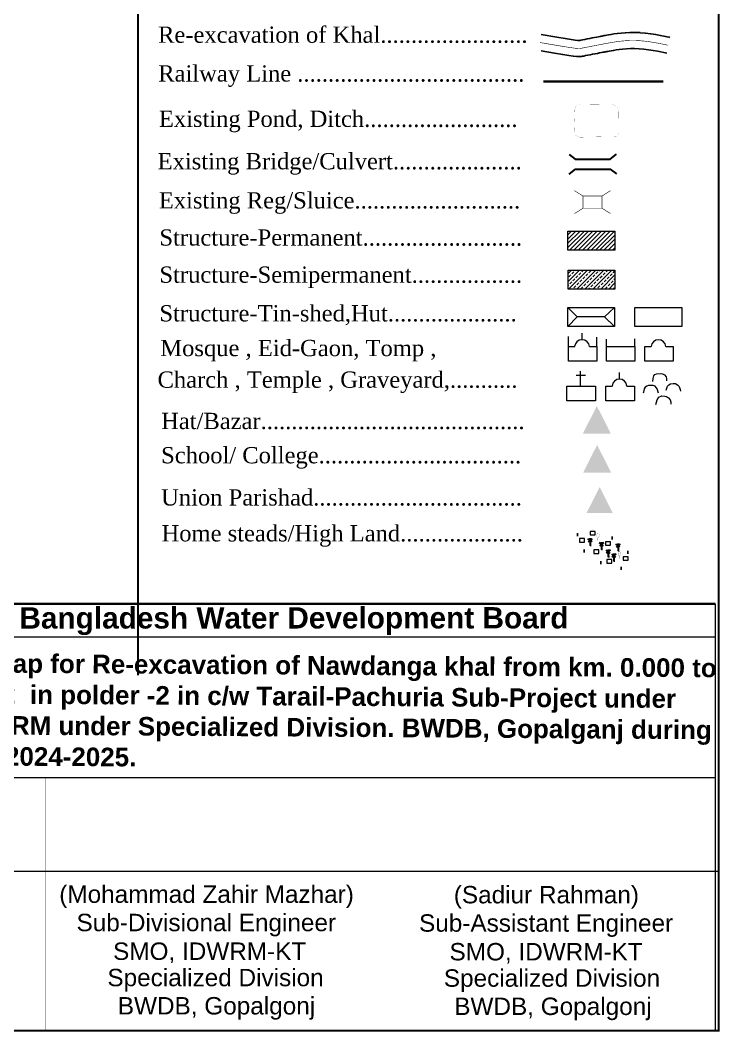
# Model space of a CAD drawing. Header units: millimetres. Extents: x 103 to 31349, y -116980 to -48.
# Drawn here: x 30709 to 31349, y -116980 to -116055 of the extents above; entities that cross this region are included whole.
import ezdxf
from ezdxf.enums import TextEntityAlignment as Align

# ---------------------------------------------------------------- set-up
doc = ezdxf.new("R2010")
doc.units = ezdxf.units.MM
doc.header["$MEASUREMENT"] = 0
for name, pattern in [('CENTERX2', [4, 2.5, -0.5, 0.5, -0.5]), ('DOT2', [0.125, 0, -0.125]), ('PHANTOM2', [1.25, 0.625, -0.125, 0.125, -0.125, 0.125, -0.125])]:
    doc.linetypes.add(name, pattern=pattern)
for name, color, linetype, lineweight in [('Bazar', 97, 'Continuous', 15), ('Bridge or Culvert', 7, 'Continuous', 25), ('Church', 170, 'Continuous', 9), ('Eid-Gah', 170, 'Continuous', 9), ('Existing Str', 7, 'PHANTOM2', 35), ('FRAM', 7, 'Continuous', 50), ('Graveyard', 40, 'Continuous', 9), ('HOUSE', 144, 'Continuous', 18), ('Mosque', 170, 'Continuous', 9), ('OUTLINE', 7, 'Continuous', 15), ('PL', 7, 'Continuous', 15), ('Pond or Ditch', 7, 'Continuous', 9), ('Rail Line', 14, 'TRACKS', 35), ('Temple', 170, 'Continuous', 9), ('Tomb', 170, 'Continuous', 9), ('Union', 7, 'Continuous', 15)]:
    doc.layers.add(name, color=color, linetype=linetype, lineweight=lineweight)
for name, color, linetype in [('boundary', 7, 'Continuous'), ('Home Stead', 151, 'Continuous'), ('Khal', 4, 'Continuous'), ('TEXT', 5, 'Continuous'), ('Trees', 77, 'Continuous')]:
    doc.layers.add(name, color=color, linetype=linetype)
doc.styles.add('AR', font='arial.ttf', dxfattribs={"height": 450})
doc.styles.add('b', font='times.ttf')
doc.styles.add('sum', font='arialbd.ttf')
doc.linetypes.add('TRACKS', pattern='A,0.15,[130,ltypeshp.shx,S=0.25,R=0,X=0,Y=0],0.15', length=0.3)

# ---------------------------------------------------------------- blocks, each defined once
blk = doc.blocks.new('A$C01DB3217')
at = {"layer": 'Trees', "color": 1, "lineweight": 30}
blk.add_lwpolyline([(0, 0.0028), (0, -0.0071), (0.0015, -0.0071)], dxfattribs=at)
for centre, start, end in [((-0.012, -0.0154), 41.2491, 62.6782), ((0.012, -0.0154), 117.3218, 138.7509)]:
    blk.add_arc(centre, 0.0195, start, end, dxfattribs=at)
blk = doc.blocks.new('A$C7FEE66E4')
at = {"layer": 'Trees', "linetype": 'Continuous', "const_width": 0.000142}
blk.add_lwpolyline([(0, 0, 0.606435), (0, 0.0049, 0.606435)], format="xyb", close=True, dxfattribs=at)
at = {"layer": 'Trees', "linetype": 'Continuous', "const_width": 0.000252}
for points in [[(0, 0), (0, -0.0029)], [(0, -0.0029), (0.0017, -0.0029)]]:
    blk.add_lwpolyline(points, dxfattribs=at)

msp = doc.modelspace()

# ---------------------------------------------------------------- hatches: boundary and pattern name
at = {"layer": 'Bazar'}
for color, points in [(256, [(31236.2, -116407.77), (31223.3, -116433.23), (31249.1, -116433.23)]), (5, [(31236.46, -116443.41), (31223.56, -116468.87), (31249.36, -116468.87)])]:
    msp.add_hatch(color=color, dxfattribs=at).paths.add_polyline_path(points)
at = {"layer": 'HOUSE'}
h = msp.add_hatch(dxfattribs=at)
h.set_pattern_fill('ANSI31', color=256, scale=22.175192, style=0)
h.set_pattern_definition([(45, (-2535393.9327, -9036569.728), (-1.9600285976, 1.9600285976), [])])
h.paths.add_polyline_path([(31252.57, -116265.25), (31252.57, -116247.87), (31209.7, -116247.87), (31209.7, -116265.25)])
h = msp.add_hatch(dxfattribs=at)
h.set_pattern_fill('ANSI33', color=256, scale=20.789243)
h.set_pattern_definition([(45, (-2567057.8455, -9223493.318), (-3.6750536205, 3.6750536205), []), (45, (-2567054.1704, -9223493.318), (-3.6750536205, 3.6750536205), [2.5986553363, -1.2993276681])])
h.paths.add_polyline_path([(31252.76, -116283.49), (31209.9, -116283.49), (31209.9, -116300.87), (31252.76, -116300.87)])
at = {"layer": 'Union'}
msp.add_hatch(color=0, dxfattribs=at).paths.add_polyline_path([(31238.74, -116482), (31226.7, -116505.76), (31250.79, -116505.76)])

# ---------------------------------------------------------------- linework, layer by layer
at = {"layer": 'boundary', "color": 0}
for points, const_width in [([(29287.27, -115510.5), (31347.69, -115510.5), (31347.69, -116979.22), (29287.27, -116979.22), (29287.27, -115510.5)], 1.88), ([(30816.47, -116654.07), (30816.47, -115510.5)], 1.71)]:
    msp.add_lwpolyline(points, dxfattribs=dict(at, const_width=const_width))
at = {"layer": 'Bridge or Culvert', "color": 7, "linetype": 'Continuous', "lineweight": 30}
for points in [[(31210.8, -116177.7), (31216.47, -116182.02), (31248.4, -116181.91), (31254.04, -116177.45)], [(31210.87, -116195.63), (31216.51, -116191.27), (31248.44, -116191.15), (31254.11, -116195.57)]]:
    msp.add_lwpolyline(points, dxfattribs=at)
at = {"layer": 'Church', "linetype": 'Continuous'}
for points in [[(31225.83, -116379.79), (31217.12, -116379.79)], [(31225.83, -116379.79), (31217.12, -116379.79)], [(31221.2, -116389.53), (31221.2, -116375.99)], [(31221.2, -116389.53), (31221.2, -116375.99)]]:
    msp.add_lwpolyline(points, dxfattribs=at)
msp.add_lwpolyline([(31208.83, -116403.02), (31208.83, -116389.53), (31234.84, -116389.53), (31234.84, -116403.02), (31224.23, -116403.02), (31224.23, -116403.02), (31224.23, -116403.02), (31224.23, -116403.02), (31208.83, -116403.02)], close=True, dxfattribs=at)
msp.add_lwpolyline([(31208.83, -116403.02), (31208.83, -116389.53), (31234.84, -116389.53), (31234.84, -116403.02), (31224.23, -116403.02), (31224.23, -116403.02), (31224.23, -116403.02), (31224.23, -116403.02), (31208.83, -116403.02)], close=True, dxfattribs=at)
at = {"layer": 'Eid-Gah', "linetype": 'Continuous'}
for p, q in [((31244.99, -116353.44), (31244.99, -116346.7)), ((31244.99, -116353.44), (31244.99, -116346.7)), ((31271, -116353.44), (31271, -116346.25)), ((31271, -116353.44), (31271, -116346.25))]:
    msp.add_line(p, q, dxfattribs=at)
msp.add_lwpolyline([(31244.99, -116366.93), (31244.99, -116353.44), (31271, -116353.44), (31271, -116366.93), (31256.61, -116366.93), (31256.61, -116366.93), (31256.61, -116366.93), (31256.61, -116366.93), (31244.99, -116366.93)], close=True, dxfattribs=at)
msp.add_lwpolyline([(31244.99, -116366.93), (31244.99, -116353.44), (31271, -116353.44), (31271, -116366.93), (31256.61, -116366.93), (31256.61, -116366.93), (31256.61, -116366.93), (31256.61, -116366.93), (31244.99, -116366.93)], close=True, dxfattribs=at)
at = {"layer": 'Existing Str', "linetype": 'Continuous', "const_width": 0.515}
for points in [[(31215.63, -116210.82), (31223.56, -116215.78), (31240.81, -116215.78), (31248.74, -116210.82)], [(31223.56, -116226.89), (31223.56, -116215.78)], [(31240.81, -116226.89), (31240.81, -116215.78)], [(31215.63, -116231.85), (31223.56, -116226.89), (31240.81, -116226.89), (31248.74, -116231.85)]]:
    msp.add_lwpolyline(points, dxfattribs=at)
at = {"layer": 'FRAM', "linetype": 'Continuous', "const_width": 2.08}
msp.add_lwpolyline([(30413.05, -116588.67), (31344.55, -116588.67), (31344.55, -116588.67)], dxfattribs=at)
at = {"layer": 'Graveyard'}
for points in [[(31287.3, -116385.38), (31287.75, -116382.71), (31288.19, -116380.33), (31289.23, -116379), (31290.87, -116378.26), (31294.13, -116378.11), (31296.21, -116378.41), (31297.99, -116379.44), (31299.48, -116381.08), (31299.78, -116382.86), (31299.92, -116384.78)], [(31287.3, -116385.38), (31287.75, -116382.71), (31288.19, -116380.33), (31289.23, -116379), (31290.87, -116378.26), (31294.13, -116378.11), (31296.21, -116378.41), (31297.99, -116379.44), (31299.48, -116381.08), (31299.78, -116382.86), (31299.92, -116384.78)], [(31292.65, -116396.05), (31291.46, -116392.2), (31289.53, -116389.68), (31287.6, -116389.08), (31285.82, -116388.94), (31283.29, -116389.08), (31281.81, -116389.53), (31280.47, -116390.57), (31279.43, -116392.2), (31278.98, -116395.02), (31278.69, -116396.05)], [(31292.65, -116396.05), (31291.46, -116392.2), (31289.53, -116389.68), (31287.6, -116389.08), (31285.82, -116388.94), (31283.29, -116389.08), (31281.81, -116389.53), (31280.47, -116390.57), (31279.43, -116392.2), (31278.98, -116395.02), (31278.69, -116396.05)], [(31299.48, -116393.39), (31300.82, -116389.68), (31302, -116388.49), (31303.49, -116387.45), (31306.01, -116387.16), (31308.24, -116387.3), (31310.17, -116388.64), (31311.36, -116390.12), (31312.4, -116392.64), (31312.84, -116394.13)], [(31299.48, -116393.39), (31300.82, -116389.68), (31302, -116388.49), (31303.49, -116387.45), (31306.01, -116387.16), (31308.24, -116387.3), (31310.17, -116388.64), (31311.36, -116390.12), (31312.4, -116392.64), (31312.84, -116394.13)], [(31290.27, -116406.29), (31291.31, -116402.28), (31292.94, -116399.76), (31295.77, -116398.58), (31298.29, -116398.72), (31299.78, -116399.02), (31301.85, -116400.36), (31303.34, -116402.14), (31303.93, -116404.36), (31303.93, -116406.14)], [(31290.27, -116406.29), (31291.31, -116402.28), (31292.94, -116399.76), (31295.77, -116398.58), (31298.29, -116398.72), (31299.78, -116399.02), (31301.85, -116400.36), (31303.34, -116402.14), (31303.93, -116404.36), (31303.93, -116406.14)]]:
    msp.add_lwpolyline(points, dxfattribs=at)
at = {"layer": 'Home Stead', "color": 7, "linetype": 'DOT2', "lineweight": 50, "ltscale": 159.474072, "flags": 128}
msp.add_lwpolyline([(31218.34, -116525.33), (31215.05, -116530.39), (31218.75, -116536.54), (31223.71, -116539.62), (31227.89, -116543.03), (31231.47, -116546.75), (31235.37, -116547.46), (31237.79, -116547.56), (31241.24, -116553.01), (31246.78, -116555.21), (31255.95, -116556.5), (31264.3, -116554.83), (31266.65, -116547.63), (31263.74, -116538.93), (31259.75, -116534.58), (31253.6, -116531.18), (31242.57, -116522.39), (31229.16, -116520.16), (31223.99, -116523.69), (31218.34, -116525.33)], dxfattribs=at)
at = {"layer": 'HOUSE'}
for points in [[(31209.7, -116247.87), (31252.57, -116247.87), (31252.57, -116265.25), (31209.7, -116265.25)], [(31209.7, -116247.87), (31252.57, -116247.87), (31252.57, -116265.25), (31209.7, -116265.25)], [(31209.9, -116283.49), (31252.76, -116283.49), (31252.76, -116300.87), (31209.9, -116300.87)], [(31209.9, -116283.49), (31252.76, -116283.49), (31252.76, -116300.87), (31209.9, -116300.87)]]:
    msp.add_lwpolyline(points, close=True, dxfattribs=at)
at = {"layer": 'HOUSE', "linetype": 'Continuous'}
for points in [[(31209.58, -116317.84), (31252.44, -116317.84), (31252.44, -116335.21), (31209.58, -116335.21)], [(31209.58, -116317.84), (31252.44, -116317.84), (31252.44, -116335.21), (31209.58, -116335.21)], [(31270.92, -116317.84), (31313.79, -116317.84), (31313.79, -116335.21), (31270.92, -116335.21)], [(31270.92, -116317.84), (31313.79, -116317.84), (31313.79, -116335.21), (31270.92, -116335.21)]]:
    msp.add_lwpolyline(points, close=True, dxfattribs=at)
for points in [[(31252.44, -116317.84), (31243.23, -116326.13), (31218.2, -116326.13), (31209.58, -116317.84)], [(31252.44, -116317.84), (31243.23, -116326.13), (31218.2, -116326.13), (31209.58, -116317.84)], [(31218.2, -116326.13), (31209.58, -116335.21)], [(31218.2, -116326.13), (31209.58, -116335.21)], [(31243.23, -116326.13), (31252.44, -116335.21)], [(31243.23, -116326.13), (31252.44, -116335.21)]]:
    msp.add_lwpolyline(points, dxfattribs=at)
at = {"layer": 'HOUSE'}
for points in [[(31229.98, -116525.79), (31234.61, -116525.79), (31234.61, -116522.55), (31229.98, -116522.55), (31229.98, -116525.79)], [(31220.31, -116532.37), (31224.94, -116532.37), (31224.94, -116529.12), (31220.31, -116529.12), (31220.31, -116532.37)], [(31244.11, -116535.19), (31248.74, -116535.19), (31248.74, -116531.94), (31244.11, -116531.94), (31244.11, -116535.19)], [(31233.29, -116542.59), (31237.93, -116542.59), (31237.93, -116539.35), (31233.29, -116539.35), (31233.29, -116542.59)], [(31260.27, -116548.92), (31264.91, -116548.92), (31264.91, -116545.68), (31260.27, -116545.68), (31260.27, -116548.92)], [(31245.23, -116551.55), (31249.86, -116551.55), (31249.86, -116548.31), (31245.23, -116548.31), (31245.23, -116551.55)]]:
    msp.add_lwpolyline(points, dxfattribs=at)
at = {"layer": 'Khal', "color": 7, "linetype": 'CENTERX2', "lineweight": 30, "ltscale": 5, "const_width": 0.515}
msp.add_lwpolyline([(31184.03, -116075.37), (31198.5, -116077.8), (31206.05, -116079.05), (31211.57, -116079.92), (31215.47, -116080.47), (31218.17, -116080.75), (31220.06, -116080.8), (31221.53, -116080.67), (31222.95, -116080.41), (31224.65, -116080.08), (31226.62, -116079.7), (31228.79, -116079.28), (31231.05, -116078.85), (31233.31, -116078.41), (31235.48, -116077.99), (31237.46, -116077.61), (31239.15, -116077.28), (31240.5, -116077.02), (31241.57, -116076.81), (31242.48, -116076.64), (31243.32, -116076.48), (31244.21, -116076.32), (31245.26, -116076.13), (31246.56, -116075.89), (31248.23, -116075.59), (31250.34, -116075.22), (31252.89, -116074.8), (31255.83, -116074.38), (31259.13, -116074), (31262.76, -116073.7), (31266.68, -116073.52), (31270.85, -116073.5), (31275.24, -116073.68), (31279.79, -116074.08), (31284.34, -116074.66), (31288.71, -116075.35), (31292.7, -116076.06), (31296.13, -116076.74), (31298.81, -116077.31), (31300.55, -116077.71), (31301.17, -116077.86)], dxfattribs=at)
at = {"layer": 'Khal', "color": 3, "lineweight": 25, "ltscale": 0.1}
for points in [[(31185.25, -116068.11), (31199.71, -116070.54), (31207.22, -116071.78), (31212.66, -116072.64), (31216.36, -116073.16), (31218.64, -116073.39), (31219.83, -116073.43), (31220.56, -116073.36), (31221.61, -116073.18), (31223.25, -116072.86), (31225.23, -116072.48), (31227.39, -116072.06), (31229.66, -116071.62), (31231.92, -116071.18), (31234.08, -116070.76), (31236.06, -116070.38), (31237.75, -116070.05), (31239.1, -116069.79), (31240.18, -116069.59, -0.000461), (31240.19, -116069.58), (31241.1, -116069.41, -0.000727), (31241.12, -116069.41), (31241.96, -116069.25, -0.000788), (31241.99, -116069.24), (31242.88, -116069.08, -0.0006), (31242.89, -116069.08), (31243.94, -116068.89, -0.00033), (31243.95, -116068.89), (31245.25, -116068.65), (31246.93, -116068.35, -0.000676), (31246.94, -116068.35), (31249.06, -116067.97, -0.003183), (31249.15, -116067.96), (31251.7, -116067.54, -0.005207), (31251.84, -116067.52), (31254.8, -116067.09, -0.006703), (31254.98, -116067.07), (31258.3, -116066.69, -0.007978), (31258.52, -116066.67), (31262.16, -116066.36, -0.009172), (31262.41, -116066.35), (31266.35, -116066.16, -0.010353), (31266.63, -116066.16), (31270.83, -116066.13, -0.01156), (31271.14, -116066.14), (31275.56, -116066.32, -0.011928), (31275.88, -116066.34), (31280.45, -116066.75, -0.009419), (31280.71, -116066.78), (31285.28, -116067.36, -0.007149), (31285.47, -116067.39), (31289.85, -116068.07, -0.0056), (31290, -116068.1), (31294, -116068.82, -0.004498), (31294.12, -116068.84), (31297.56, -116069.52, -0.003682), (31297.66, -116069.54), (31300.35, -116070.12, -0.003044), (31300.43, -116070.13), (31302.18, -116070.53, -0.002369), (31302.24, -116070.55), (31302.86, -116070.69)], [(31185.25, -116083.05), (31197.45, -116085.1, 0.000575), (31197.47, -116085.1), (31205.02, -116086.35, 0.001752), (31205.06, -116086.36), (31210.58, -116087.23, 0.00424), (31210.69, -116087.25), (31214.58, -116087.79, 0.009421), (31214.84, -116087.83), (31217.5, -116088.1, 0.018889), (31218.02, -116088.13), (31219.86, -116088.18, 0.028642), (31220.64, -116088.16), (31222.06, -116088.03, 0.022093), (31222.66, -116087.95), (31224.05, -116087.7, 0.00369), (31224.15, -116087.69), (31225.85, -116087.36), (31227.82, -116086.98), (31229.99, -116086.56), (31232.25, -116086.12), (31234.51, -116085.68), (31236.68, -116085.26), (31238.66, -116084.88), (31240.35, -116084.55), (31241.7, -116084.29), (31242.76, -116084.09), (31243.65, -116083.92), (31244.48, -116083.77), (31245.35, -116083.6), (31246.38, -116083.42), (31247.68, -116083.18), (31249.34, -116082.88), (31251.41, -116082.52), (31253.85, -116082.12), (31256.64, -116081.72), (31259.76, -116081.36), (31263.17, -116081.07), (31266.84, -116080.9), (31270.74, -116080.88), (31274.83, -116081.05), (31279.11, -116081.44), (31283.45, -116081.99), (31287.66, -116082.65), (31291.52, -116083.34), (31294.85, -116084), (31297.45, -116084.56), (31299.13, -116084.93), (31300.18, -116085.18)]]:
    msp.add_lwpolyline(points, format="xyb", dxfattribs=at)
at = {"layer": 'Mosque', "linetype": 'Continuous'}
for p, q in [((31222.64, -116347.14), (31222.64, -116341.21)), ((31222.64, -116347.14), (31222.64, -116341.21)), ((31210.21, -116353.44), (31210.21, -116344.1)), ((31210.21, -116353.44), (31210.21, -116344.1)), ((31236.21, -116353.44), (31236.21, -116344.87)), ((31236.21, -116353.44), (31236.21, -116344.87))]:
    msp.add_line(p, q, dxfattribs=at)
for points in [[(31229.4, -116353.44), (31236.21, -116353.44), (31236.21, -116366.93), (31225.66, -116366.93), (31225.66, -116366.93), (31221.82, -116366.93), (31221.82, -116366.93), (31210.21, -116366.93), (31210.21, -116353.44), (31215.89, -116353.44)], [(31229.4, -116353.44), (31236.21, -116353.44), (31236.21, -116366.93), (31221.82, -116366.93), (31221.82, -116366.93), (31221.82, -116366.93), (31221.82, -116366.93), (31210.21, -116366.93), (31210.21, -116353.44), (31215.89, -116353.44)]]:
    msp.add_lwpolyline(points, dxfattribs=at)
msp.add_arc((31222.64, -116353.91), 6.77, 3.92668, 176.07332, dxfattribs=at)
msp.add_arc((31222.64, -116353.91), 6.77, 3.92668, 176.07332, dxfattribs=at)
at = {"layer": 'PL'}
for p, q in [((31344.55, -116588.67), (31344.55, -116978.92)), ((31344.55, -116619.13), (30581.22, -116619.13)), ((31345.11, -116748.05), (30413.6, -116748.05)), ((31346.52, -116833.43), (30415.02, -116833.43))]:
    msp.add_line(p, q, dxfattribs=at)
at = {"layer": 'PL', "const_width": 0.233}
for points in [[(30731.87, -116748.05), (30731.87, -116978.75)], [(31041.74, -116748.05), (31041.74, -116978.92)]]:
    msp.add_lwpolyline(points, dxfattribs=at)
at = {"layer": 'Pond or Ditch', "color": 4, "const_width": 0.0863}
msp.add_lwpolyline([(31220.29, -116131.59), (31249.24, -116131.89, -0.407338), (31256.28, -116138.9), (31256.18, -116157.62, -0.346244), (31253.23, -116161.33), (31221.4, -116161.92, -0.392601), (31215.36, -116156.53), (31216.06, -116137.06, -0.321685), (31220.29, -116131.59, -5.135448)], format="xyb", dxfattribs=at)
at = {"layer": 'Rail Line', "color": 212, "ltscale": 10, "true_color": 0xc529d6}
msp.add_line((31187.52, -116111.04), (31296.84, -116111.04), dxfattribs=at)
at = {"layer": 'Temple', "linetype": 'Continuous'}
msp.add_line((31256.96, -116383.23), (31256.96, -116377.3), dxfattribs=at)
msp.add_line((31256.96, -116383.23), (31256.96, -116377.3), dxfattribs=at)
msp.add_lwpolyline([(31263.72, -116389.53), (31270.54, -116389.53), (31270.54, -116403.02), (31256.14, -116403.02), (31256.14, -116403.02), (31256.14, -116403.02), (31256.14, -116403.02), (31244.53, -116403.02), (31244.53, -116389.53), (31250.21, -116389.53)], dxfattribs=at)
msp.add_lwpolyline([(31263.72, -116389.53), (31270.54, -116389.53), (31270.54, -116403.02), (31256.14, -116403.02), (31256.14, -116403.02), (31256.14, -116403.02), (31256.14, -116403.02), (31244.53, -116403.02), (31244.53, -116389.53), (31250.21, -116389.53)], dxfattribs=at)
msp.add_arc((31256.96, -116390), 6.77, 3.92668, 176.07332, dxfattribs=at)
msp.add_arc((31256.96, -116390), 6.77, 3.92668, 176.07332, dxfattribs=at)
at = {"layer": 'Tomb', "linetype": 'Continuous'}
msp.add_lwpolyline([(31299.34, -116353.44), (31306.15, -116353.44), (31306.15, -116366.93), (31291.76, -116366.93), (31291.76, -116366.93), (31291.76, -116366.93), (31291.76, -116366.93), (31280.15, -116366.93), (31280.15, -116353.44), (31285.83, -116353.44)], dxfattribs=at)
msp.add_arc((31292.58, -116353.91), 6.77, 3.92668, 176.07332, dxfattribs=at)
msp.add_arc((31292.58, -116353.91), 6.77, 3.92668, 176.07332, dxfattribs=at)

# ---------------------------------------------------------------- block references
at = {"layer": 'Trees', "linetype": 'DOT2', "ltscale": 0.2, "xscale": 832.2106958874065, "yscale": 832.2106958873919, "zscale": 832.2106958874}
for p in [(31237.15, -116528.21), (31256.87, -116545)]:
    msp.add_blockref('A$C7FEE66E4', p, dxfattribs=at)
at = {"layer": 'Trees', "ltscale": 0.1, "xscale": 656.2575978088862, "yscale": 656.2575978088717, "zscale": 656.2575978088698}
for p in [(31229.96, -116530.54), (31240.45, -116534.16), (31255.55, -116535.38), (31246.63, -116540.92), (31251.79, -116544.64)]:
    msp.add_blockref('A$C01DB3217', p, dxfattribs=at)

# ---------------------------------------------------------------- texts
at = {"layer": 'FRAM', "linetype": 'Continuous', "lineweight": -3, "style": 'AR'}
for s, p in [('(Mohammad Zahir Mazhar)      ', (30897.68, -116862.24)), ('Sub-Divisional Engineer       ', (30900.52, -116888.18)), ('SMO, IDWRM-KT      ', (30900.52, -116914.42)), ('Specialized Division     ', (30902.79, -116938.53)), ('BWDB, Gopalgonj     ', (30903.68, -116964.35))]:
    msp.add_text(s, height=15.9268, dxfattribs=at).set_placement(p, align=Align.CENTER)
at = {"layer": 'FRAM', "linetype": 'Continuous', "style": 'AR'}
for s, p in [('(Sadiur Rahman)     ', (31205.47, -116862.71)), ('Sub-Assistant Engineer      ', (31208.31, -116888.65)), ('SMO, IDWRM-KT      ', (31208.31, -116914.89)), ('Specialized Division     ', (31210.59, -116939)), ('BWDB, Gopalgonj     ', (31211.47, -116964.82))]:
    msp.add_text(s, height=15.9268, dxfattribs=at).set_placement(p, align=Align.CENTER)
at = {"layer": 'OUTLINE', "ltscale": 0.1, "style": 'b'}
for s, p in [('Railway Line .....................................', (30834.92, -116111.08)), (' Existing Reg/Sluice...........................', (30829.83, -116227.16)), ('Structure-Permanent..........................', (30836.02, -116261.11)), ('Structure-Semipermanent..................', (30836.02, -116295.08)), ('Structure-Tin-shed,Hut.....................', (30836.02, -116330.44)), ('Mosque , Eid-Gaon, Tomp ,', (30836.81, -116362.22)), ('Charch , Temple , Graveyard,........... ', (30834.29, -116391.11)), ('Home steads/High Land....................', (30837.94, -116531.66))]:
    msp.add_text(s, height=14.8693, dxfattribs=at).set_placement(p)
at = {"layer": 'OUTLINE', "ltscale": 0.1, "char_height": 14.8693, "width": 693.7919, "attachment_point": 1, "style": 'b'}
for s, insert in [('Re-excavation of Khal........................', (30834.77, -116060.74)), (' Existing Pond, Ditch.........................', (30829.9, -116137.68)), (' Existing Bridge/Culvert.....................', (30828.76, -116176.46)), ('Hat/Bazar...........................................', (30837.58, -116414.04)), ('School/ College.................................', (30837.58, -116445.36)), ('Union Parishad..................................', (30837.58, -116483.97))]:
    msp.add_mtext(s, dxfattribs=dict(at, insert=insert))
at = {"layer": 'TEXT', "color": 7, "style": 'sum'}
msp.add_text('Bangladesh Water Development Board', height=19.4917, rotation=0.01651, dxfattribs=at).set_placement((30959.09, -116611.32), align=Align.CENTER)
at = {"layer": 'TEXT', "color": 7, "insert": (30597.68, -116634.09), "char_height": 17, "width": 764.2731, "attachment_point": 1, "rotation": 359.63058, "style": 'sum'}
msp.add_mtext('Sketch Map for Re-excavation of Nawdanga khal from km. 0.000 to km. 1.002  in polder -2 in c/w Tarail-Pachuria Sub-Project under CRISP-WRM under Specialized Division. BWDB, Gopalganj during the year 2024-2025.', dxfattribs=at)

doc.saveas('drawing.dxf')
